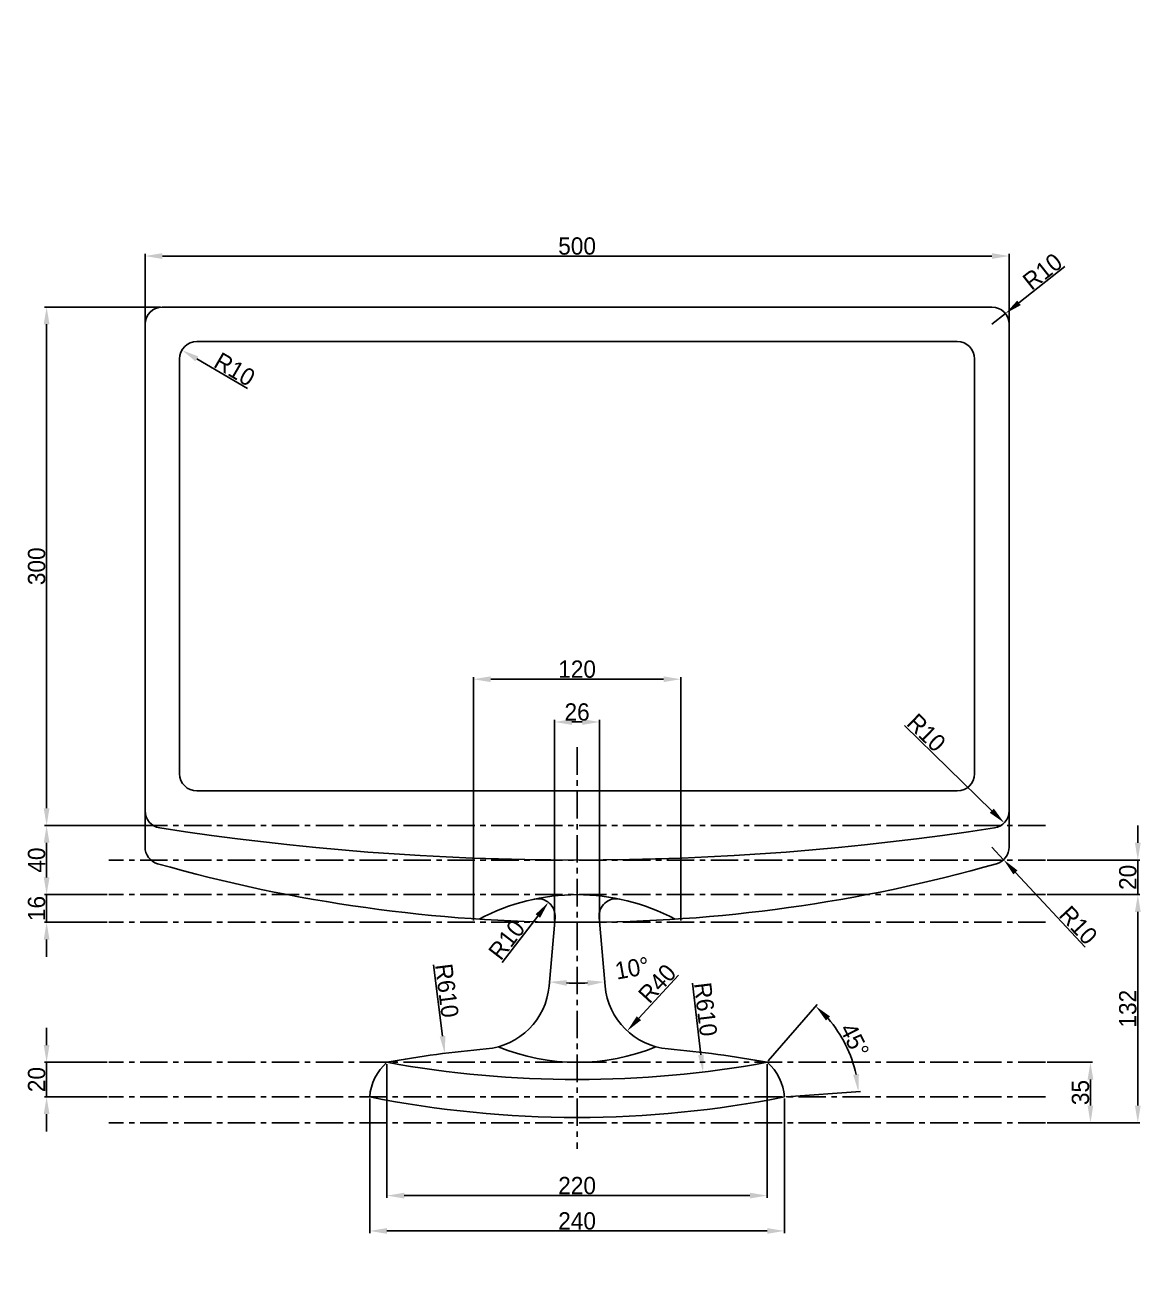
# Model space of a CAD drawing. Header units: millimetres. Extents: x 106 to 2619, y 244 to 1783.
# Drawn here: x 1320 to 1965, y 912 to 1644 of the extents above; entities that cross this region are included whole.
import ezdxf

# ---------------------------------------------------------------- set-up
doc = ezdxf.new("R2010")
doc.units = ezdxf.units.MM
doc.header["$LTSCALE"] = 0.5
doc.linetypes.add('CENTER', pattern=[50.8, 31.75, -6.35, 6.35, -6.35])
doc.styles.get("Standard").update_dxf_attribs({"font": ''})
doc.styles.get('Standard').set_extended_font_data('Gulim')
doc.dimstyles.new('사본 ISO-25', dxfattribs={"dimtxt": 10, "dimasz": 10, "dimexe": 1.25, "dimexo": 1, "dimtad": 1, "dimdsep": 46, "dimtxsty": 'Standard', "dimcen": 10, "dimclrd": 1, "dimclre": 1, "dimclrt": 5, "dimadec": 0, "dimazin": 0, "dimtfac": 1, "dimtmove": 0, "dimatfit": 3, "dimfxl": 1, "dimtfillclr": 1, "dimarcsym": 0})

# ---------------------------------------------------------------- blocks, each defined once
blk = doc.blocks.new('*D253')
at = {"color": 1, "lineweight": -2, "transparency": 16777216}
for p, q in [((1389.36, 1472), (1389.36, 1511.75)), ((1399.36, 1510.5), (1879.36, 1510.5)), ((1889.36, 1472), (1889.36, 1511.75))]:
    blk.add_line(p, q, dxfattribs=at)
at = {"color": 1, "transparency": 16777216}
for points in [[(1399.36, 1512.16), (1399.36, 1508.83), (1389.36, 1510.5)], [(1879.36, 1512.16), (1879.36, 1508.83), (1889.36, 1510.5)]]:
    blk.add_solid(points, dxfattribs=at)
at = {"layer": 'Defpoints', "color": 0, "transparency": 16777216}
for p in [(1889.36, 1510.5), (1389.36, 1471), (1889.36, 1471)]:
    blk.add_point(p, dxfattribs=at)
at = {"color": 5, "transparency": 16777216, "insert": (1639.36, 1516.25), "char_height": 10, "attachment_point": 5}
blk.add_mtext('500', dxfattribs=at)
blk = doc.blocks.new('*D254')
at = {"color": 1, "lineweight": -2, "transparency": 16777216}
for p, q in [((1398.36, 1481), (1331.15, 1481)), ((1332.4, 1471), (1332.4, 1191)), ((1388.36, 1181), (1331.15, 1181))]:
    blk.add_line(p, q, dxfattribs=at)
at = {"color": 1, "transparency": 16777216}
for points in [[(1330.73, 1471), (1334.06, 1471), (1332.4, 1481)], [(1330.73, 1191), (1334.06, 1191), (1332.4, 1181)]]:
    blk.add_solid(points, dxfattribs=at)
at = {"layer": 'Defpoints', "color": 0, "transparency": 16777216}
for p in [(1399.36, 1481), (1332.4, 1181), (1389.36, 1181)]:
    blk.add_point(p, dxfattribs=at)
at = {"color": 5, "transparency": 16777216, "insert": (1326.65, 1331), "char_height": 10, "attachment_point": 5, "rotation": 90}
blk.add_mtext('300', dxfattribs=at)
blk = doc.blocks.new('*D255')
at = {"color": 1, "lineweight": -2, "transparency": 16777216}
for p, q in [((1388.36, 1181), (1331.15, 1181)), ((1332.4, 1171), (1332.4, 1151)), ((1367.35, 1141), (1331.15, 1141))]:
    blk.add_line(p, q, dxfattribs=at)
at = {"color": 1, "transparency": 16777216}
for points in [[(1330.73, 1171), (1334.06, 1171), (1332.4, 1181)], [(1330.73, 1151), (1334.06, 1151), (1332.4, 1141)]]:
    blk.add_solid(points, dxfattribs=at)
at = {"layer": 'Defpoints', "color": 0, "transparency": 16777216}
for p in [(1389.36, 1181), (1332.4, 1141), (1368.35, 1141)]:
    blk.add_point(p, dxfattribs=at)
at = {"color": 5, "transparency": 16777216, "insert": (1326.64, 1161), "char_height": 10, "attachment_point": 5, "rotation": 90}
blk.add_mtext('40', dxfattribs=at)
blk = doc.blocks.new('*D256')
at = {"color": 1, "lineweight": -2, "transparency": 16777216}
for p, q in [((1332.4, 1151), (1332.4, 1161)), ((1367.35, 1141), (1331.15, 1141)), ((1332.4, 1141), (1332.4, 1125)), ((1367.35, 1125), (1331.15, 1125)), ((1332.4, 1115), (1332.4, 1105))]:
    blk.add_line(p, q, dxfattribs=at)
at = {"color": 1, "transparency": 16777216}
for points in [[(1330.73, 1151), (1334.06, 1151), (1332.4, 1141)], [(1330.73, 1115), (1334.06, 1115), (1332.4, 1125)]]:
    blk.add_solid(points, dxfattribs=at)
at = {"layer": 'Defpoints', "color": 0, "transparency": 16777216}
for p in [(1368.35, 1141), (1332.4, 1125), (1368.35, 1125)]:
    blk.add_point(p, dxfattribs=at)
at = {"color": 5, "transparency": 16777216, "insert": (1326.63, 1133), "char_height": 10, "attachment_point": 5, "rotation": 90}
blk.add_mtext('16', dxfattribs=at)
blk = doc.blocks.new('*D257')
at = {"color": 1, "lineweight": -2, "transparency": 16777216}
for p, q in [((1579.36, 1126), (1579.36, 1266.9)), ((1699.36, 1126), (1699.36, 1266.9)), ((1589.36, 1265.65), (1689.36, 1265.65))]:
    blk.add_line(p, q, dxfattribs=at)
at = {"color": 1, "transparency": 16777216}
for points in [[(1589.36, 1267.32), (1589.36, 1263.98), (1579.36, 1265.65)], [(1689.36, 1267.32), (1689.36, 1263.98), (1699.36, 1265.65)]]:
    blk.add_solid(points, dxfattribs=at)
at = {"layer": 'Defpoints', "color": 0, "transparency": 16777216}
for p in [(1699.36, 1265.65), (1579.36, 1125), (1699.36, 1125)]:
    blk.add_point(p, dxfattribs=at)
at = {"color": 5, "transparency": 16777216, "insert": (1639.36, 1271.42), "char_height": 10, "attachment_point": 5}
blk.add_mtext('120', dxfattribs=at)
blk = doc.blocks.new('*D258')
at = {"color": 1, "lineweight": -2, "transparency": 16777216}
for p, q in [((1626.36, 1126), (1626.36, 1242.15)), ((1642.36, 1240.9), (1636.36, 1240.9)), ((1652.36, 1126), (1652.36, 1242.15))]:
    blk.add_line(p, q, dxfattribs=at)
at = {"color": 1, "transparency": 16777216}
for points in [[(1636.36, 1242.57), (1636.36, 1239.23), (1626.36, 1240.9)], [(1642.36, 1242.57), (1642.36, 1239.23), (1652.36, 1240.9)]]:
    blk.add_solid(points, dxfattribs=at)
at = {"layer": 'Defpoints', "color": 0, "transparency": 16777216}
for p in [(1626.36, 1240.9), (1626.36, 1125), (1652.36, 1125)]:
    blk.add_point(p, dxfattribs=at)
at = {"color": 5, "transparency": 16777216, "insert": (1639.36, 1246.65), "char_height": 10, "attachment_point": 5}
blk.add_mtext('26', dxfattribs=at)
blk = doc.blocks.new('*D259')
at = {"color": 1, "lineweight": -2, "transparency": 16777216}
for p, q in [((1332.4, 1054), (1332.4, 1064)), ((1367.35, 1044), (1331.15, 1044)), ((1332.4, 1044), (1332.4, 1024)), ((1367.35, 1024), (1331.15, 1024)), ((1332.4, 1014), (1332.4, 1004))]:
    blk.add_line(p, q, dxfattribs=at)
at = {"color": 1, "transparency": 16777216}
for points in [[(1330.73, 1054), (1334.06, 1054), (1332.4, 1044)], [(1330.73, 1014), (1334.06, 1014), (1332.4, 1024)]]:
    blk.add_solid(points, dxfattribs=at)
at = {"layer": 'Defpoints', "color": 0, "transparency": 16777216}
for p in [(1368.35, 1044), (1332.4, 1024), (1368.35, 1024)]:
    blk.add_point(p, dxfattribs=at)
at = {"color": 5, "transparency": 16777216, "insert": (1326.65, 1034), "char_height": 10, "attachment_point": 5, "rotation": 90}
blk.add_mtext('20', dxfattribs=at)
blk = doc.blocks.new('*D260')
at = {"color": 1, "lineweight": -2, "transparency": 16777216}
for p, q in [((1911.37, 1044), (1937.66, 1044)), ((1936.41, 1034), (1936.41, 1019)), ((1911.37, 1009), (1937.66, 1009))]:
    blk.add_line(p, q, dxfattribs=at)
at = {"color": 1, "transparency": 16777216}
for points in [[(1934.74, 1034), (1938.07, 1034), (1936.41, 1044)], [(1934.74, 1019), (1938.07, 1019), (1936.41, 1009)]]:
    blk.add_solid(points, dxfattribs=at)
at = {"layer": 'Defpoints', "color": 0, "transparency": 16777216}
for p in [(1910.37, 1044), (1910.37, 1009), (1936.41, 1009)]:
    blk.add_point(p, dxfattribs=at)
at = {"color": 5, "transparency": 16777216, "insert": (1930.66, 1026.5), "char_height": 10, "attachment_point": 5, "rotation": 90}
blk.add_mtext('35', dxfattribs=at)
blk = doc.blocks.new('*D261')
at = {"color": 1, "lineweight": -2, "transparency": 16777216}
for p, q in [((1963.81, 1171), (1963.81, 1181)), ((1911.37, 1161), (1965.06, 1161)), ((1963.81, 1161), (1963.81, 1141)), ((1911.37, 1141), (1965.06, 1141)), ((1963.81, 1131), (1963.81, 1121))]:
    blk.add_line(p, q, dxfattribs=at)
at = {"color": 1, "transparency": 16777216}
for points in [[(1962.15, 1171), (1965.48, 1171), (1963.81, 1161)], [(1962.15, 1131), (1965.48, 1131), (1963.81, 1141)]]:
    blk.add_solid(points, dxfattribs=at)
at = {"layer": 'Defpoints', "color": 0, "transparency": 16777216}
for p in [(1910.37, 1161), (1910.37, 1141), (1963.81, 1141)]:
    blk.add_point(p, dxfattribs=at)
at = {"color": 5, "transparency": 16777216, "insert": (1958.06, 1151), "char_height": 10, "attachment_point": 5, "rotation": 90}
blk.add_mtext('20', dxfattribs=at)
blk = doc.blocks.new('*D262')
at = {"color": 1, "lineweight": -2, "transparency": 16777216}
for p, q in [((1911.37, 1141), (1965.06, 1141)), ((1963.81, 1131), (1963.81, 1019)), ((1911.37, 1009), (1965.06, 1009))]:
    blk.add_line(p, q, dxfattribs=at)
at = {"color": 1, "transparency": 16777216}
for points in [[(1962.15, 1131), (1965.48, 1131), (1963.81, 1141)], [(1962.15, 1019), (1965.48, 1019), (1963.81, 1009)]]:
    blk.add_solid(points, dxfattribs=at)
at = {"layer": 'Defpoints', "color": 0, "transparency": 16777216}
for p in [(1910.37, 1141), (1910.37, 1009), (1963.81, 1009)]:
    blk.add_point(p, dxfattribs=at)
at = {"color": 5, "transparency": 16777216, "insert": (1958.05, 1075), "char_height": 10, "attachment_point": 5, "rotation": 90}
blk.add_mtext('132', dxfattribs=at)
blk = doc.blocks.new('*D263')
at = {"color": 1, "lineweight": -2, "transparency": 16777216}
for p, q in [((1529.36, 1043), (1529.36, 965.63)), ((1749.36, 1043), (1749.36, 965.63)), ((1539.36, 966.88), (1739.36, 966.88))]:
    blk.add_line(p, q, dxfattribs=at)
at = {"color": 1, "transparency": 16777216}
for points in [[(1539.36, 968.55), (1539.36, 965.21), (1529.36, 966.88)], [(1739.36, 968.55), (1739.36, 965.21), (1749.36, 966.88)]]:
    blk.add_solid(points, dxfattribs=at)
at = {"layer": 'Defpoints', "color": 0, "transparency": 16777216}
for p in [(1529.36, 1044), (1749.36, 1044), (1749.36, 966.88)]:
    blk.add_point(p, dxfattribs=at)
at = {"color": 5, "transparency": 16777216, "insert": (1639.36, 972.63), "char_height": 10, "attachment_point": 5}
blk.add_mtext('220', dxfattribs=at)
blk = doc.blocks.new('*D264')
at = {"color": 1, "lineweight": -2, "transparency": 16777216}
for p, q in [((1519.36, 1023), (1519.36, 945.18)), ((1759.36, 1023), (1759.36, 945.18)), ((1529.36, 946.43), (1749.36, 946.43))]:
    blk.add_line(p, q, dxfattribs=at)
at = {"color": 1, "transparency": 16777216}
for points in [[(1529.36, 948.09), (1529.36, 944.76), (1519.36, 946.43)], [(1749.36, 948.09), (1749.36, 944.76), (1759.36, 946.43)]]:
    blk.add_solid(points, dxfattribs=at)
at = {"layer": 'Defpoints', "color": 0, "transparency": 16777216}
for p in [(1519.36, 1024), (1759.36, 1024), (1759.36, 946.43)]:
    blk.add_point(p, dxfattribs=at)
at = {"color": 5, "transparency": 16777216, "insert": (1639.36, 952.19), "char_height": 10, "attachment_point": 5}
blk.add_mtext('240', dxfattribs=at)
blk = doc.blocks.new('*D265')
at = {"color": 1, "lineweight": -2, "transparency": 16777216}
for p, q in [((1750.01, 1044.76), (1778.29, 1077.36)), ((1760.36, 1024.07), (1803.4, 1027.13))]:
    blk.add_line(p, q, dxfattribs=at)
blk.add_arc((1730.22, 1021.93), 72.12, 12.01572, 41.11438, dxfattribs=at)
at = {"color": 1, "transparency": 16777216}
for points in [[(1783.38, 1068.17), (1785.73, 1070.54), (1777.47, 1076.42)], [(1802.41, 1037.18), (1799.11, 1036.71), (1802.16, 1027.04)]]:
    blk.add_solid(points, dxfattribs=at)
at = {"layer": 'Defpoints', "color": 0, "transparency": 16777216}
for p in [(1749.36, 1044), (1798.38, 1045.49), (1730.22, 1021.93), (1759.36, 1024)]:
    blk.add_point(p, dxfattribs=at)
at = {"color": 5, "transparency": 16777216, "insert": (1799.88, 1056.76), "char_height": 10, "attachment_point": 5, "rotation": 296.56505}
blk.add_mtext('45°', dxfattribs=at)
blk = doc.blocks.new('*D266')
at = {"color": 1, "lineweight": -2, "transparency": 16777216}
blk.add_arc((1639.36, 1273.59), 183.8, 268.11765, 271.88235, dxfattribs=at)
at = {"color": 1, "transparency": 16777216}
for points in [[(1633.22, 1088.23), (1633.42, 1091.55), (1623.34, 1090.49)], [(1645.3, 1091.55), (1645.5, 1088.23), (1655.38, 1090.49)]]:
    blk.add_solid(points, dxfattribs=at)
at = {"layer": 'Defpoints', "color": 0, "transparency": 16777216}
for p in [(1626.6, 1127.77), (1652.12, 1127.77), (1623.13, 1088.09), (1634.01, 1089.87), (1655.59, 1088.09)]:
    blk.add_point(p, dxfattribs=at)
at = {"color": 5, "transparency": 16777216, "insert": (1671.22, 1098.43), "char_height": 10, "attachment_point": 5, "rotation": 10.30866}
blk.add_mtext('10°', dxfattribs=at)
blk = doc.blocks.new('*D267')
at = {"color": 1, "lineweight": -2, "transparency": 16777216}
blk.add_line((1595.92, 1101.84), (1616.64, 1128.64), dxfattribs=at)
at = {"color": 1, "transparency": 16777216}
blk.add_solid([(1615.32, 1129.66), (1617.96, 1127.62), (1622.76, 1136.55)], dxfattribs=at)
at = {"layer": 'Defpoints', "color": 0, "transparency": 16777216}
for p in [(1622.76, 1136.55), (1616.64, 1128.64)]:
    blk.add_point(p, dxfattribs=at)
at = {"color": 5, "transparency": 16777216, "insert": (1598.66, 1114.82), "char_height": 10, "attachment_point": 5, "rotation": 52.28677}
blk.add_mtext('R10', dxfattribs=at)
blk = doc.blocks.new('*D268')
at = {"color": 1, "lineweight": -2, "transparency": 16777216}
blk.add_line((1698.06, 1094.43), (1675.12, 1069.5), dxfattribs=at)
at = {"color": 1, "transparency": 16777216}
blk.add_solid([(1673.89, 1070.63), (1676.35, 1068.38), (1668.35, 1062.15)], dxfattribs=at)
at = {"layer": 'Defpoints', "color": 0, "transparency": 16777216}
for p in [(1695.44, 1091.58), (1668.35, 1062.15)]:
    blk.add_point(p, dxfattribs=at)
at = {"color": 5, "transparency": 16777216, "insert": (1685.73, 1089.55), "char_height": 10, "attachment_point": 5, "rotation": 47.37284}
blk.add_mtext('R40', dxfattribs=at)
blk = doc.blocks.new('*D269')
at = {"color": 1, "lineweight": -2, "transparency": 16777216}
blk.add_line((1556.28, 1100.47), (1561.51, 1059.09), dxfattribs=at)
at = {"color": 1, "transparency": 16777216}
blk.add_solid([(1563.17, 1059.3), (1559.86, 1058.89), (1562.77, 1049.17)], dxfattribs=at)
at = {"layer": 'Defpoints', "color": 0, "transparency": 16777216}
for p in [(1562.77, 1049.17), (1639.36, 444)]:
    blk.add_point(p, dxfattribs=at)
at = {"color": 5, "transparency": 16777216, "insert": (1563.99, 1085.47), "char_height": 10, "attachment_point": 5, "rotation": 277.21296}
blk.add_mtext('R610', dxfattribs=at)
blk = doc.blocks.new('*D270')
at = {"color": 1, "lineweight": -2, "transparency": 16777216}
blk.add_line((1706.06, 1089.7), (1711.04, 1048.3), dxfattribs=at)
at = {"color": 1, "transparency": 16777216}
blk.add_solid([(1712.7, 1048.5), (1709.39, 1048.1), (1712.24, 1038.37)], dxfattribs=at)
at = {"layer": 'Defpoints', "color": 0, "transparency": 16777216}
for p in [(1639.36, 1644), (1712.24, 1038.37)]:
    blk.add_point(p, dxfattribs=at)
at = {"color": 5, "transparency": 16777216, "insert": (1713.68, 1074.65), "char_height": 10, "attachment_point": 5, "rotation": 276.86162}
blk.add_mtext('R610', dxfattribs=at)
blk = doc.blocks.new('*D271')
at = {"color": 1, "lineweight": -2, "transparency": 16777216}
for p, q in [((1879.36, 1168.52), (1886.18, 1161.2)), ((1933.32, 1110.63), (1893, 1153.89))]:
    blk.add_line(p, q, dxfattribs=at)
at = {"color": 1, "transparency": 16777216}
blk.add_solid([(1894.22, 1155.02), (1891.78, 1152.75), (1886.18, 1161.2)], dxfattribs=at)
at = {"layer": 'Defpoints', "color": 0, "transparency": 16777216}
for p in [(1879.36, 1168.52), (1886.18, 1161.2)]:
    blk.add_point(p, dxfattribs=at)
at = {"color": 5, "transparency": 16777216, "insert": (1929.4, 1123.3), "char_height": 10, "attachment_point": 5, "rotation": 312.98685}
blk.add_mtext('R10', dxfattribs=at)
blk = doc.blocks.new('*D272')
at = {"color": 1, "lineweight": -2, "transparency": 16777216}
blk.add_line((1828.89, 1238.91), (1879.36, 1189.54), dxfattribs=at)
at = {"color": 1, "transparency": 16777216}
blk.add_solid([(1880.53, 1190.73), (1878.19, 1188.35), (1886.51, 1182.55)], dxfattribs=at)
at = {"layer": 'Defpoints', "color": 0, "transparency": 16777216}
for p in [(1872.21, 1196.54), (1879.36, 1189.54)]:
    blk.add_point(p, dxfattribs=at)
at = {"color": 5, "transparency": 16777216, "insert": (1841.46, 1234.69), "char_height": 10, "attachment_point": 5, "rotation": 315.63118}
blk.add_mtext('R10', dxfattribs=at)
blk = doc.blocks.new('*D273')
at = {"color": 1, "lineweight": -2, "transparency": 16777216}
for p, q in [((1921.62, 1504.41), (1895.05, 1483.41)), ((1879.36, 1471), (1887.2, 1477.2))]:
    blk.add_line(p, q, dxfattribs=at)
at = {"color": 1, "transparency": 16777216}
blk.add_solid([(1894.01, 1484.71), (1896.08, 1482.1), (1887.2, 1477.2)], dxfattribs=at)
at = {"layer": 'Defpoints', "color": 0, "transparency": 16777216}
for p in [(1887.2, 1477.2), (1879.36, 1471)]:
    blk.add_point(p, dxfattribs=at)
at = {"color": 5, "transparency": 16777216, "insert": (1908.68, 1501.54), "char_height": 10, "attachment_point": 5, "rotation": 38.33203}
blk.add_mtext('R10', dxfattribs=at)
blk = doc.blocks.new('*D274')
at = {"color": 1, "lineweight": -2, "transparency": 16777216}
blk.add_line((1448.62, 1433.93), (1419.36, 1451), dxfattribs=at)
at = {"color": 1, "transparency": 16777216}
blk.add_solid([(1420.2, 1452.44), (1418.52, 1449.56), (1410.72, 1456.04)], dxfattribs=at)
at = {"layer": 'Defpoints', "color": 0, "transparency": 16777216}
for p in [(1410.72, 1456.04), (1419.36, 1451)]:
    blk.add_point(p, dxfattribs=at)
at = {"color": 5, "transparency": 16777216, "insert": (1441.22, 1444.93), "char_height": 10, "attachment_point": 5, "rotation": 329.74356}
blk.add_mtext('R10', dxfattribs=at)

msp = doc.modelspace()

# ---------------------------------------------------------------- linework, layer by layer
for p, q in [((1879.3596, 1481.0014), (1399.3596, 1481.0014)), ((1389.3596, 1471.0014), (1389.3596, 1168.5171)), ((1889.3596, 1181.0014), (1889.3596, 1471.0014)), ((1889.3596, 1181.0014), (1889.3596, 1168.5171)), ((1626.6017, 1127.7689), (1623.1304, 1088.0917)), ((1652.1175, 1127.7689), (1655.5888, 1088.0917))]:
    msp.add_line(p, q)
at = {"color": 1, "linetype": 'CENTER'}
for p, q in [((1639.3596, 1226.2746), (1639.3596, 993.964)), ((1910.3729, 1181.0014), (1368.3463, 1181.0014)), ((1910.3729, 1161.0014), (1368.3463, 1161.0014)), ((1910.3729, 1141.0014), (1368.3463, 1141.0014)), ((1910.3729, 1125.0014), (1368.3463, 1125.0014)), ((1910.3729, 1044.0014), (1368.3463, 1044.0014)), ((1910.3729, 1024.0014), (1368.3463, 1024.0014)), ((1910.3729, 1009.0014), (1368.3463, 1009.0014))]:
    msp.add_line(p, q, dxfattribs=at)
msp.add_lwpolyline([(1419.3596, 1201.0014), (1859.3596, 1201.0014, 0.41421356), (1869.3596, 1211.0014), (1869.3596, 1451.0014, 0.41421356), (1859.3596, 1461.0014), (1419.3596, 1461.0014, 0.41421356), (1409.3596, 1451.0014), (1409.3596, 1211.0014, 0.41421356)], format="xyb", close=True)
for centre, radius, start, end in [((1399.3596, 1471.0014), 10, 90, 180), ((1879.3596, 1471.0014), 10, 0, 90), ((1399.3596, 1189.5434), 10, 180, 261.1643901), ((1879.3596, 1189.5434), 10, 278.8356099, 0), ((1639.3596, 2733.5014), 1572.5, 261.1643901, 278.8356099), ((1399.3596, 1168.5171), 10, 180, 254.1002377), ((1879.3596, 1168.5171), 10, 285.8997623, 0), ((1639.3596, 2011.0569), 886.0556, 254.1002377, 285.8997623), ((1639.3596, 1020.5014), 120.5, 61.9210802, 118.0789198), ((1616.6398, 1128.6404), 10, 355, 101.8651654), ((1662.0794, 1128.6404), 10, 78.1348346, 185), ((1583.2826, 1091.5779), 40, 274.9491886, 355), ((1695.4366, 1091.5779), 40, 185, 265.0508114), ((1639.3596, 444.0014), 610, 94.9491886, 100.3888578), ((1639.3596, 1164.5014), 120.5, 247.7550848, 292.2449152), ((1639.3596, 444.0014), 610, 79.6111422, 85.0508114), ((1548.5018, 1021.9303), 29.2156, 130.9349488, 175.9349488), ((1639.3596, 1644.0014), 610, 259.6111422, 280.3888578), ((1730.2175, 1021.9303), 29.2156, 4.0650512, 49.0650512), ((1639.3596, 1622.0816), 610, 258.6547046, 281.3452954)]:
    msp.add_arc(centre, radius, start, end)

# ---------------------------------------------------------------- dimensions: what is measured, and where the dimension line sits
for center, mpoint, picture, middle in [((1639.3596, 1644.0014), (1712.2374, 1038.3704), '*D270', (1707.9542, 1073.965)), ((1879.3596, 1168.5171), (1886.1779, 1161.202), '*D271', (1925.1782, 1119.3601)), ((1616.6398, 1128.6404), (1622.7569, 1136.5513), '*D267', (1603.221, 1111.2868)), ((1695.4366, 1091.5779), (1668.3476, 1062.1469), '*D268', (1689.9758, 1085.645))]:
    dim = msp.add_radius_dim(center=center, mpoint=mpoint, dimstyle='사본 ISO-25')
    dim.commit()
    dim.dimension.update_dxf_attribs({"geometry": picture, "text_midpoint": middle, "dimtype": 164})
for base, p1, p2, picture, middle in [((1889.3596, 1510.4969), (1389.3596, 1471.0014), (1889.3596, 1471.0014), '*D253', (1639.3596, 1516.2484)), ((1699.3596, 1265.6508), (1579.3596, 1125.0014), (1699.3596, 1125.0014), '*D257', (1639.3596, 1271.4156)), ((1626.3596, 1240.8984), (1652.3596, 1125.0014), (1626.3596, 1125.0014), '*D258', (1639.3596, 1246.6499)), ((1749.3596, 966.8789), (1529.3596, 1044.0014), (1749.3596, 1044.0014), '*D263', (1639.3596, 972.6304)), ((1759.3596, 946.4273), (1519.3596, 1024.0014), (1759.3596, 1024.0014), '*D264', (1639.3596, 952.1855))]:
    dim = msp.add_linear_dim(base=base, p1=p1, p2=p2, dimstyle='사본 ISO-25')
    dim.commit()
    dim.dimension.update_dxf_attribs({"geometry": picture, "text_midpoint": middle})
dim = msp.add_radius_dim(center=(1879.3596, 1471.0014), mpoint=(1887.2039, 1477.2035), dimstyle='사본 ISO-25')
dim.commit()
dim.dimension.update_dxf_attribs({"geometry": '*D273', "text_midpoint": (1908.6764, 1501.5385)})
for base, p1, p2, picture, middle in [((1332.3967, 1181.0014), (1399.3596, 1481.0014), (1389.3596, 1181.0014), '*D254', (1326.6452, 1331.0014)), ((1332.3967, 1141.0014), (1389.3596, 1181.0014), (1368.3463, 1141.0014), '*D255', (1326.6385, 1161.0014)), ((1963.813, 1141.0014), (1910.3729, 1161.0014), (1910.3729, 1141.0014), '*D261', (1958.0615, 1151.0014)), ((1332.3967, 1125.0014), (1368.3463, 1141.0014), (1368.3463, 1125.0014), '*D256', (1326.6319, 1133.0014)), ((1963.813, 1009.0014), (1910.3729, 1141.0014), (1910.3729, 1009.0014), '*D262', (1958.0482, 1075.0014)), ((1332.3967, 1024.0014), (1368.3463, 1044.0014), (1368.3463, 1024.0014), '*D259', (1326.6452, 1034.0014)), ((1936.408, 1009.0014), (1910.3729, 1044.0014), (1910.3729, 1009.0014), '*D260', (1930.6565, 1026.5014))]:
    dim = msp.add_linear_dim(base=base, p1=p1, p2=p2, angle=90, dimstyle='사본 ISO-25')
    dim.commit()
    dim.dimension.update_dxf_attribs({"geometry": picture, "text_midpoint": middle})
for center, mpoint, picture, middle in [((1419.3596, 1451.0014), (1410.7218, 1456.0401), '*D274', (1438.308, 1439.9482)), ((1879.3596, 1189.5434), (1872.2111, 1196.5361), '*D272', (1837.4242, 1230.5649))]:
    dim = msp.add_radius_dim(center=center, mpoint=mpoint, dimstyle='사본 ISO-25', override={"dimse1": 1})
    dim.commit()
    dim.dimension.update_dxf_attribs({"geometry": picture, "text_midpoint": middle, "dimtype": 164})
dim = msp.add_angular_dim_2l(base=(1634.0138, 1089.8685), line1=((1652.1175, 1127.7689), (1655.5888, 1088.0917)), line2=((1626.6017, 1127.7689), (1623.1304, 1088.0917)), dimstyle='사본 ISO-25')
dim.commit()
dim.dimension.update_dxf_attribs({"geometry": '*D266', "text_midpoint": (1672.251, 1092.7577), "dimtype": 162})
dim = msp.add_radius_dim(center=(1639.3596, 444.0014), mpoint=(1562.7695, 1049.174), dimstyle='사본 ISO-25', override={"dimcen": 0, "dimse1": 0, "dimsd1": 0, "dimsd2": 0, "dimtofl": 0})
dim.commit()
dim.dimension.update_dxf_attribs({"geometry": '*D269', "text_midpoint": (1563.9938, 1085.4663)})
dim = msp.add_angular_dim_3p(base=(1798.3834, 1045.4883), center=(1730.2175, 1021.9303), p1=(1759.3596, 1024.0014), p2=(1749.3596, 1044.0014), dimstyle='사본 ISO-25')
dim.commit()
dim.dimension.update_dxf_attribs({"geometry": '*D265', "text_midpoint": (1799.8755, 1056.7593)})

doc.saveas('drawing.dxf')
